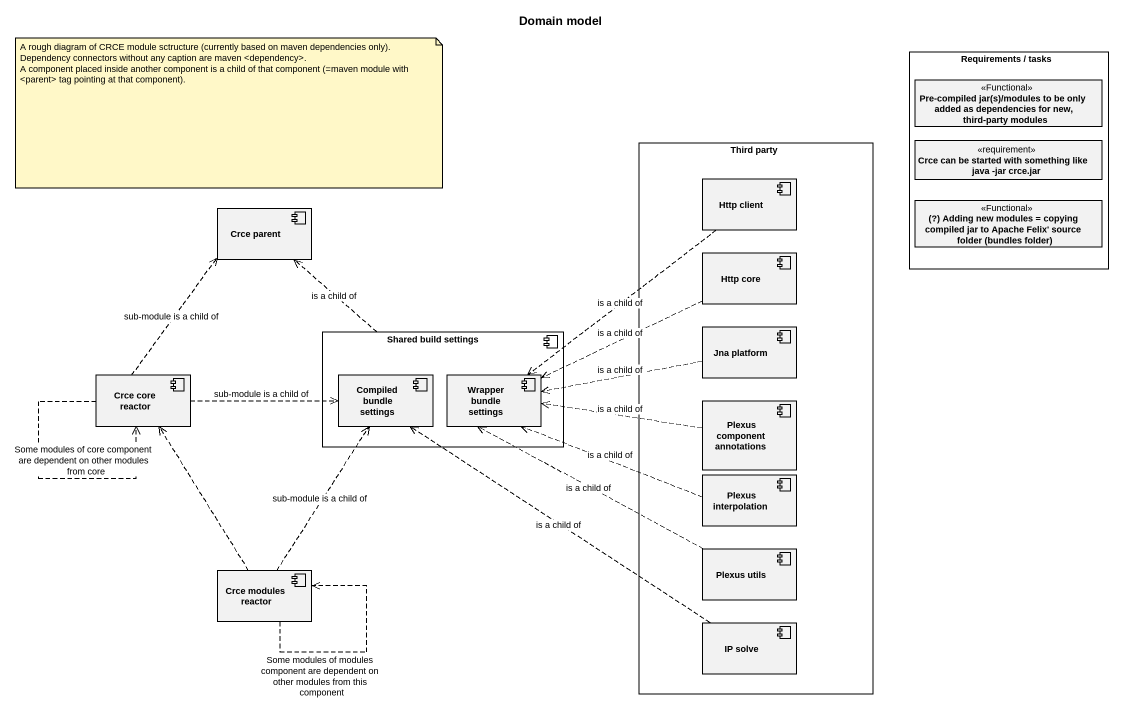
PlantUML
@startuml
title Domain model
allowmixing
hide circle
hide empty members
rectangle "Requirements / tasks" as Requirements_tasks {
  class "Pre-compiled jar(s)/modules to be only added as dependencies for new, third-party modules" as Pre_compiled_jar_s_modules <<Functional>>
  class "Crce can be started with something like java -jar crce.jar" as Crce_can_be_started_with <<requirement>>
  class "(?) Adding new modules = copying compiled jar to Apache Felix' source folder (bundles folder)" as Adding_new_modules_copying <<Functional>>
}
rectangle "Third party" as Third_party {
  component "Http client" as Http_client
  component "Http core" as Http_core
  component "Jna platform" as Jna_platform
  component "Plexus component annotations" as Plexus_component_annotations
  component "Plexus interpolation" as Plexus_interpolation
  component "Plexus utils" as Plexus_utils
  component "IP solve" as IP_solve
}
component "Crce parent" as Crce_parent
component "Shared build settings" as Shared_build_settings {
  component "Compiled bundle settings" as Compiled_bundle_settings
  component "Wrapper bundle settings" as Wrapper_bundle_settings
}
component "Crce core reactor" as Crce_core_reactor
component "Crce modules reactor" as Crce_modules_reactor
Http_client ..> Wrapper_bundle_settings : is a child of
Http_core .left.> Wrapper_bundle_settings : is a child of
Shared_build_settings .up.> Crce_parent : is a child of
Jna_platform .left.> Wrapper_bundle_settings : is a child of
Crce_core_reactor .up.> Crce_parent : sub-module is a child of
Crce_core_reactor ..> Crce_core_reactor : Some modules of core component are dependent on other modules from core
Crce_core_reactor .right.> Compiled_bundle_settings : sub-module is a child of
Plexus_component_annotations .left.> Wrapper_bundle_settings : is a child of
Plexus_interpolation .left.> Wrapper_bundle_settings : is a child of
Crce_modules_reactor .up.> Crce_core_reactor
Crce_modules_reactor .up.> Compiled_bundle_settings : sub-module is a child of
Crce_modules_reactor ..> Crce_modules_reactor : Some modules of modules component are dependent on other modules from this component
Plexus_utils .up.> Wrapper_bundle_settings : is a child of
IP_solve .up.> Compiled_bundle_settings : is a child of
note as N1
  A rough diagram of CRCE module sctructure (currently based on maven dependencies only).
  Dependency connectors without any caption are maven <dependency>.
  A component placed inside another component is a child of that component (=maven module with <parent> tag pointing at that component).
end note
@enduml
